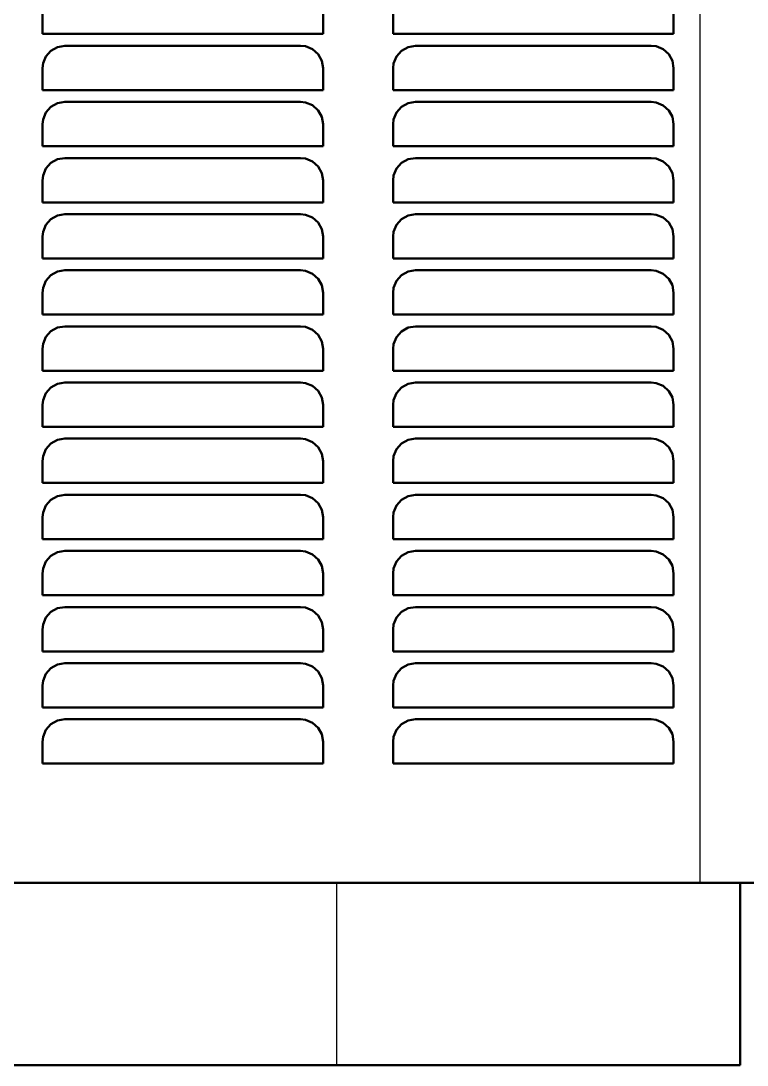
# Model space of a CAD drawing. Header units: inches. Extents: x -0.3 to 35.5, y 0 to 36.6.
# Drawn here: x 25.7 to 32.17, y 0 to 9.3 of the extents above; entities that cross this region are included whole.
import ezdxf

# ---------------------------------------------------------------- set-up
doc = ezdxf.new("R2010")
doc.units = ezdxf.units.IN
doc.header["$MEASUREMENT"] = 0
doc.layers.add('AM_0', color=7, linetype='Continuous', lineweight=50)
doc.layers.add('AM_4', color=3, linetype='Continuous', lineweight=25)

msp = doc.modelspace()

# ---------------------------------------------------------------- linework, layer by layer
at = {"layer": 'AM_0'}
for p, q in [((25.891, 9.381), (25.891, 9.186)), ((28.391, 9.186), (28.391, 9.381)), ((29.016, 9.381), (29.016, 9.186)), ((31.516, 9.186), (31.516, 9.381)), ((25.891, 9.186), (28.391, 9.186)), ((29.016, 9.186), (31.516, 9.186)), ((28.191, 9.081), (26.091, 9.081)), ((31.316, 9.081), (29.216, 9.081)), ((25.891, 8.881), (25.891, 8.686)), ((28.391, 8.686), (28.391, 8.881)), ((29.016, 8.881), (29.016, 8.686)), ((31.516, 8.686), (31.516, 8.881)), ((25.891, 8.686), (28.391, 8.686)), ((29.016, 8.686), (31.516, 8.686)), ((28.191, 8.581), (26.091, 8.581)), ((31.316, 8.581), (29.216, 8.581)), ((25.891, 8.381), (25.891, 8.186)), ((28.391, 8.186), (28.391, 8.381)), ((29.016, 8.381), (29.016, 8.186)), ((31.516, 8.186), (31.516, 8.381)), ((25.891, 8.186), (28.391, 8.186)), ((29.016, 8.186), (31.516, 8.186)), ((28.191, 8.081), (26.091, 8.081)), ((31.316, 8.081), (29.216, 8.081)), ((25.891, 7.881), (25.891, 7.686)), ((28.391, 7.686), (28.391, 7.881)), ((29.016, 7.881), (29.016, 7.686)), ((31.516, 7.686), (31.516, 7.881)), ((25.891, 7.686), (28.391, 7.686)), ((29.016, 7.686), (31.516, 7.686)), ((28.191, 7.581), (26.091, 7.581)), ((31.316, 7.581), (29.216, 7.581)), ((25.891, 7.381), (25.891, 7.186)), ((28.391, 7.186), (28.391, 7.381)), ((29.016, 7.381), (29.016, 7.186)), ((31.516, 7.186), (31.516, 7.381)), ((25.891, 7.186), (28.391, 7.186)), ((29.016, 7.186), (31.516, 7.186)), ((28.191, 7.081), (26.091, 7.081)), ((31.316, 7.081), (29.216, 7.081)), ((25.891, 6.881), (25.891, 6.686)), ((28.391, 6.686), (28.391, 6.881)), ((29.016, 6.881), (29.016, 6.686)), ((31.516, 6.686), (31.516, 6.881)), ((25.891, 6.686), (28.391, 6.686)), ((29.016, 6.686), (31.516, 6.686)), ((28.191, 6.581), (26.091, 6.581)), ((31.316, 6.581), (29.216, 6.581)), ((25.891, 6.381), (25.891, 6.186)), ((28.391, 6.186), (28.391, 6.381)), ((29.016, 6.381), (29.016, 6.186)), ((31.516, 6.186), (31.516, 6.381)), ((25.891, 6.186), (28.391, 6.186)), ((29.016, 6.186), (31.516, 6.186)), ((28.191, 6.081), (26.091, 6.081)), ((31.316, 6.081), (29.216, 6.081)), ((25.891, 5.881), (25.891, 5.686)), ((28.391, 5.686), (28.391, 5.881)), ((29.016, 5.881), (29.016, 5.686)), ((31.516, 5.686), (31.516, 5.881)), ((25.891, 5.686), (28.391, 5.686)), ((29.016, 5.686), (31.516, 5.686)), ((28.191, 5.581), (26.091, 5.581)), ((31.316, 5.581), (29.216, 5.581)), ((25.891, 5.381), (25.891, 5.186)), ((28.391, 5.186), (28.391, 5.381)), ((29.016, 5.381), (29.016, 5.186)), ((31.516, 5.186), (31.516, 5.381)), ((25.891, 5.186), (28.391, 5.186)), ((29.016, 5.186), (31.516, 5.186)), ((28.191, 5.081), (26.091, 5.081)), ((31.316, 5.081), (29.216, 5.081)), ((25.891, 4.881), (25.891, 4.686)), ((28.391, 4.686), (28.391, 4.881)), ((29.016, 4.881), (29.016, 4.686)), ((31.516, 4.686), (31.516, 4.881)), ((25.891, 4.686), (28.391, 4.686)), ((29.016, 4.686), (31.516, 4.686)), ((28.191, 4.581), (26.091, 4.581)), ((31.316, 4.581), (29.216, 4.581)), ((25.891, 4.381), (25.891, 4.186)), ((28.391, 4.186), (28.391, 4.381)), ((29.016, 4.381), (29.016, 4.186)), ((31.516, 4.186), (31.516, 4.381)), ((25.891, 4.186), (28.391, 4.186)), ((29.016, 4.186), (31.516, 4.186)), ((28.191, 4.081), (26.091, 4.081)), ((31.316, 4.081), (29.216, 4.081)), ((25.891, 3.881), (25.891, 3.686)), ((28.391, 3.686), (28.391, 3.881)), ((29.016, 3.881), (29.016, 3.686)), ((31.516, 3.686), (31.516, 3.881)), ((25.891, 3.686), (28.391, 3.686)), ((29.016, 3.686), (31.516, 3.686)), ((28.191, 3.581), (26.091, 3.581)), ((31.316, 3.581), (29.216, 3.581)), ((25.891, 3.381), (25.891, 3.186)), ((28.391, 3.186), (28.391, 3.381)), ((29.016, 3.381), (29.016, 3.186)), ((31.516, 3.186), (31.516, 3.381)), ((25.891, 3.186), (28.391, 3.186)), ((29.016, 3.186), (31.516, 3.186)), ((28.191, 3.081), (26.091, 3.081)), ((31.316, 3.081), (29.216, 3.081)), ((25.891, 2.881), (25.891, 2.686)), ((28.391, 2.686), (28.391, 2.881)), ((29.016, 2.881), (29.016, 2.686)), ((31.516, 2.686), (31.516, 2.881)), ((25.891, 2.686), (28.391, 2.686)), ((29.016, 2.686), (31.516, 2.686)), ((-0.27, 1.625), (35.27, 1.625)), ((32.11, 1.625), (32.11, 0)), ((3.39, 0), (32.11, 0))]:
    msp.add_line(p, q, dxfattribs=at)
for points in [[(26.091, 9.081), (26.0247, 9.0697), (25.9658, 9.037), (25.9212, 8.9866), (25.8958, 8.9244), (25.891, 8.881)], [(28.391, 8.881), (28.3798, 8.947), (28.3475, 9.0055), (28.2976, 9.0502), (28.2357, 9.0759), (28.191, 9.081)], [(29.216, 9.081), (29.1496, 9.0696), (29.0906, 9.0368), (29.046, 8.9863), (29.0207, 8.924), (29.016, 8.881)], [(31.516, 8.881), (31.5048, 8.9469), (31.4727, 9.0053), (31.4231, 9.0499), (31.3612, 9.0758), (31.316, 9.081)], [(26.091, 8.581), (26.0247, 8.5697), (25.9658, 8.537), (25.9212, 8.4866), (25.8958, 8.4244), (25.891, 8.381)], [(28.391, 8.381), (28.3798, 8.447), (28.3475, 8.5055), (28.2976, 8.5502), (28.2357, 8.5759), (28.191, 8.581)], [(29.216, 8.581), (29.1496, 8.5696), (29.0906, 8.5368), (29.046, 8.4863), (29.0207, 8.424), (29.016, 8.381)], [(31.516, 8.381), (31.5048, 8.4469), (31.4727, 8.5053), (31.4231, 8.5499), (31.3612, 8.5758), (31.316, 8.581)], [(26.091, 8.081), (26.0247, 8.0697), (25.9658, 8.037), (25.9212, 7.9866), (25.8958, 7.9244), (25.891, 7.881)], [(28.391, 7.881), (28.3798, 7.947), (28.3475, 8.0055), (28.2976, 8.0502), (28.2357, 8.0759), (28.191, 8.081)], [(29.216, 8.081), (29.1496, 8.0696), (29.0906, 8.0368), (29.046, 7.9863), (29.0207, 7.924), (29.016, 7.881)], [(31.516, 7.881), (31.5048, 7.9469), (31.4727, 8.0053), (31.4231, 8.0499), (31.3612, 8.0758), (31.316, 8.081)], [(26.091, 7.581), (26.0247, 7.5697), (25.9658, 7.537), (25.9212, 7.4866), (25.8958, 7.4244), (25.891, 7.381)], [(28.391, 7.381), (28.3798, 7.447), (28.3475, 7.5055), (28.2976, 7.5502), (28.2357, 7.5759), (28.191, 7.581)], [(29.216, 7.581), (29.1496, 7.5696), (29.0906, 7.5368), (29.046, 7.4863), (29.0207, 7.424), (29.016, 7.381)], [(31.516, 7.381), (31.5048, 7.4469), (31.4727, 7.5053), (31.4231, 7.5499), (31.3612, 7.5758), (31.316, 7.581)], [(26.091, 7.081), (26.0247, 7.0697), (25.9658, 7.037), (25.9212, 6.9866), (25.8958, 6.9244), (25.891, 6.881)], [(28.391, 6.881), (28.3798, 6.947), (28.3475, 7.0055), (28.2976, 7.0502), (28.2357, 7.0759), (28.191, 7.081)], [(29.216, 7.081), (29.1496, 7.0696), (29.0906, 7.0368), (29.046, 6.9863), (29.0207, 6.924), (29.016, 6.881)], [(31.516, 6.881), (31.5048, 6.9469), (31.4727, 7.0053), (31.4231, 7.0499), (31.3612, 7.0758), (31.316, 7.081)], [(26.091, 6.581), (26.0247, 6.5697), (25.9658, 6.537), (25.9212, 6.4866), (25.8958, 6.4244), (25.891, 6.381)], [(28.391, 6.381), (28.3798, 6.447), (28.3475, 6.5055), (28.2976, 6.5502), (28.2357, 6.5759), (28.191, 6.581)], [(29.216, 6.581), (29.1496, 6.5696), (29.0906, 6.5368), (29.046, 6.4863), (29.0207, 6.424), (29.016, 6.381)], [(31.516, 6.381), (31.5048, 6.4469), (31.4727, 6.5053), (31.4231, 6.5499), (31.3612, 6.5758), (31.316, 6.581)], [(26.091, 6.081), (26.0247, 6.0697), (25.9658, 6.037), (25.9212, 5.9866), (25.8958, 5.9244), (25.891, 5.881)], [(28.391, 5.881), (28.3798, 5.947), (28.3475, 6.0055), (28.2976, 6.0502), (28.2357, 6.0759), (28.191, 6.081)], [(29.216, 6.081), (29.1496, 6.0696), (29.0906, 6.0368), (29.046, 5.9863), (29.0207, 5.924), (29.016, 5.881)], [(31.516, 5.881), (31.5048, 5.9469), (31.4727, 6.0053), (31.4231, 6.0499), (31.3612, 6.0758), (31.316, 6.081)], [(26.091, 5.581), (26.0247, 5.5697), (25.9658, 5.537), (25.9212, 5.4866), (25.8958, 5.4244), (25.891, 5.381)], [(28.391, 5.381), (28.3798, 5.447), (28.3475, 5.5055), (28.2976, 5.5502), (28.2357, 5.5759), (28.191, 5.581)], [(29.216, 5.581), (29.1496, 5.5696), (29.0906, 5.5368), (29.046, 5.4863), (29.0207, 5.424), (29.016, 5.381)], [(31.516, 5.381), (31.5048, 5.4469), (31.4727, 5.5053), (31.4231, 5.5499), (31.3612, 5.5758), (31.316, 5.581)], [(26.091, 5.081), (26.0247, 5.0697), (25.9658, 5.037), (25.9212, 4.9866), (25.8958, 4.9244), (25.891, 4.881)], [(28.391, 4.881), (28.3798, 4.947), (28.3475, 5.0055), (28.2976, 5.0502), (28.2357, 5.0759), (28.191, 5.081)], [(29.216, 5.081), (29.1496, 5.0696), (29.0906, 5.0368), (29.046, 4.9863), (29.0207, 4.924), (29.016, 4.881)], [(31.516, 4.881), (31.5048, 4.9469), (31.4727, 5.0053), (31.4231, 5.0499), (31.3612, 5.0758), (31.316, 5.081)], [(26.091, 4.581), (26.0247, 4.5697), (25.9658, 4.537), (25.9212, 4.4866), (25.8958, 4.4244), (25.891, 4.381)], [(28.391, 4.381), (28.3798, 4.447), (28.3475, 4.5055), (28.2976, 4.5502), (28.2357, 4.5759), (28.191, 4.581)], [(29.216, 4.581), (29.1496, 4.5696), (29.0906, 4.5368), (29.046, 4.4863), (29.0207, 4.424), (29.016, 4.381)], [(31.516, 4.381), (31.5048, 4.4469), (31.4727, 4.5053), (31.4231, 4.5499), (31.3612, 4.5758), (31.316, 4.581)], [(26.091, 4.081), (26.0247, 4.0697), (25.9658, 4.037), (25.9212, 3.9866), (25.8958, 3.9244), (25.891, 3.881)], [(28.391, 3.881), (28.3798, 3.947), (28.3475, 4.0055), (28.2976, 4.0502), (28.2357, 4.0759), (28.191, 4.081)], [(29.216, 4.081), (29.1496, 4.0696), (29.0906, 4.0368), (29.046, 3.9863), (29.0207, 3.924), (29.016, 3.881)], [(31.516, 3.881), (31.5048, 3.9469), (31.4727, 4.0053), (31.4231, 4.0499), (31.3612, 4.0758), (31.316, 4.081)], [(26.091, 3.581), (26.0247, 3.5697), (25.9658, 3.537), (25.9212, 3.4866), (25.8958, 3.4244), (25.891, 3.381)], [(28.391, 3.381), (28.3798, 3.447), (28.3475, 3.5055), (28.2976, 3.5502), (28.2357, 3.5759), (28.191, 3.581)], [(29.216, 3.581), (29.1496, 3.5696), (29.0906, 3.5368), (29.046, 3.4863), (29.0207, 3.424), (29.016, 3.381)], [(31.516, 3.381), (31.5048, 3.4469), (31.4727, 3.5053), (31.4231, 3.5499), (31.3612, 3.5758), (31.316, 3.581)], [(26.091, 3.081), (26.0247, 3.0697), (25.9658, 3.037), (25.9212, 2.9866), (25.8958, 2.9244), (25.891, 2.881)], [(28.391, 2.881), (28.3798, 2.947), (28.3475, 3.0055), (28.2976, 3.0502), (28.2357, 3.0759), (28.191, 3.081)], [(29.216, 3.081), (29.1496, 3.0696), (29.0906, 3.0368), (29.046, 2.9863), (29.0207, 2.924), (29.016, 2.881)], [(31.516, 2.881), (31.5048, 2.9469), (31.4727, 3.0053), (31.4231, 3.0499), (31.3612, 3.0758), (31.316, 3.081)]]:
    msp.add_lwpolyline(points, dxfattribs=at)
at = {"layer": 'AM_4'}
for p, q in [((31.7511, 35.9), (31.7511, 1.625)), ((28.51, 1.625), (28.51, 0))]:
    msp.add_line(p, q, dxfattribs=at)

doc.saveas('drawing.dxf')
